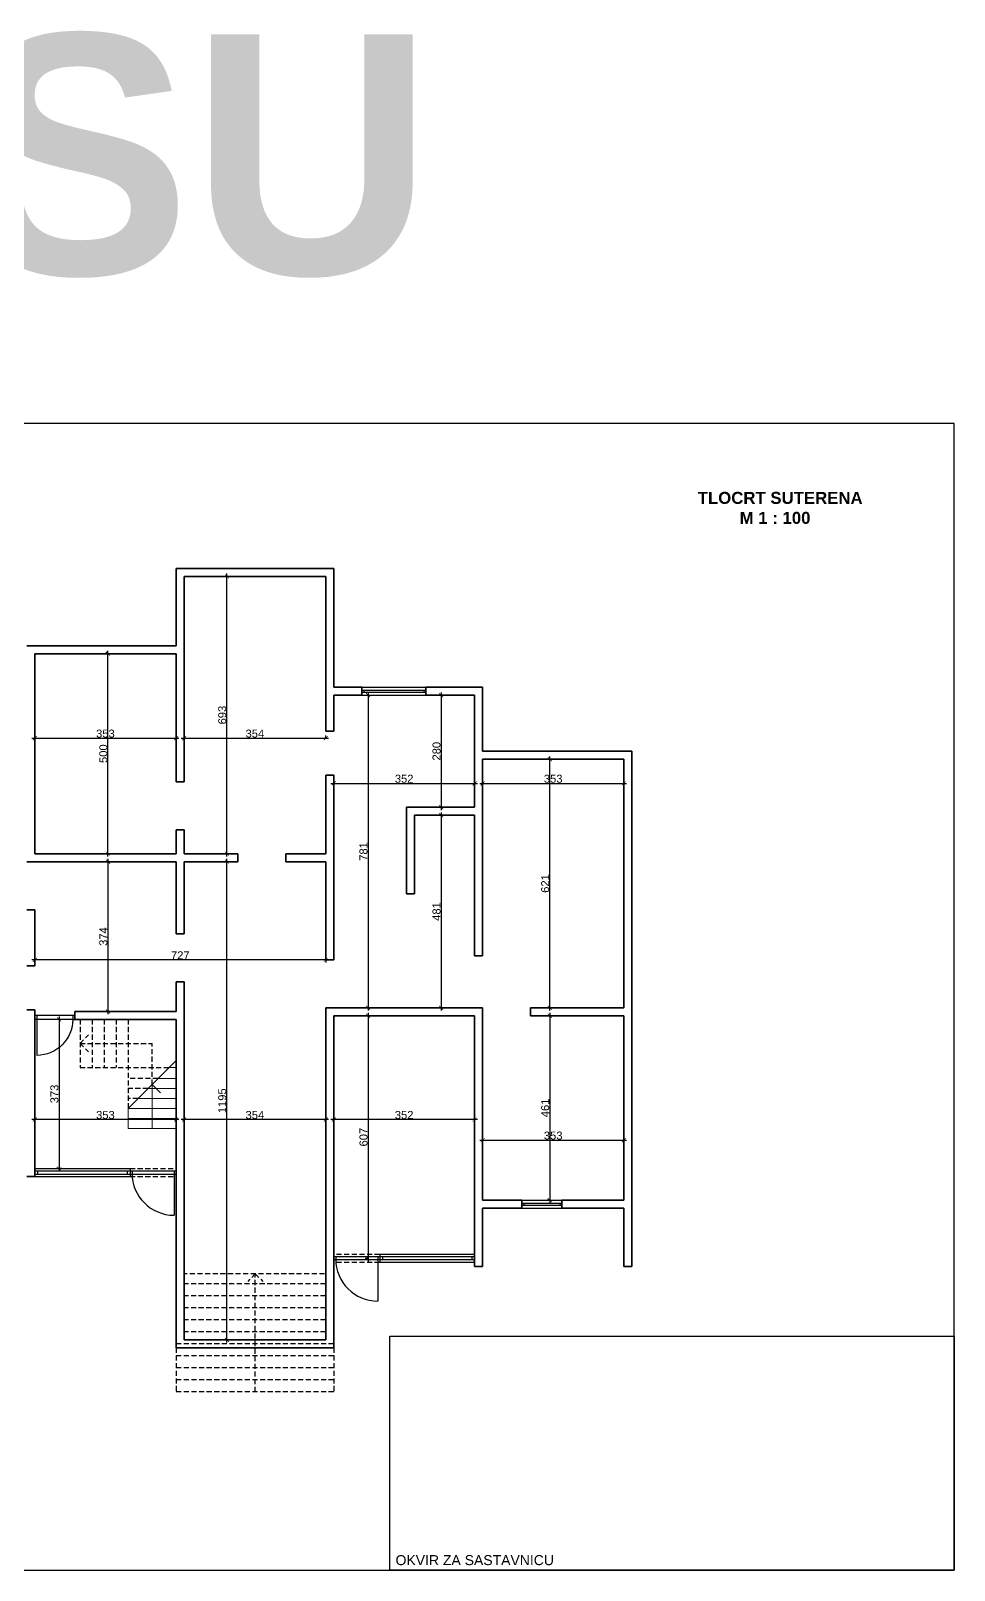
# Model space of a CAD drawing. Header units: centimetres. Extents: x 642232439 to 646206409, y 502891828 to 503284195.
# Drawn here: x 646177101 to 646179409, y 503274569 to 503278417 of the extents above; entities that cross this region are included whole.
import ezdxf

# ---------------------------------------------------------------- set-up
doc = ezdxf.new("R2010")
doc.units = ezdxf.units.CM
doc.header["$PDMODE"] = 35
doc.header["$PDSIZE"] = 0.1
doc.linetypes.add('HIDDENX2', pattern=[19.05, 12.7, -6.35])
doc.layers.add('SAST_Linija sastavnice', color=3, linetype='Continuous', plot=False)
for name, color, linetype, lineweight in [('SASTAVNICA', 7, 'Continuous', 0), ('TP_01 - 0.35', 1, 'Continuous', 35), ('TP_07 - 0.20', 7, 'Continuous', 20)]:
    doc.layers.add(name, color=color, linetype=linetype, lineweight=lineweight)
for name, color, linetype in [('TP_Hidden', 8, 'HIDDENX2'), ('TP_Kotiranje', 3, 'Continuous'), ('TP_Otvori', 8, 'Continuous'), ('TP_Otvori.block', 8, 'Continuous')]:
    doc.layers.add(name, color=color, linetype=linetype)
doc.styles.add('Kota', font='arialbd.ttf')
doc.styles.get("Standard").update_dxf_attribs({"font": 'arial.ttf'})
doc.dimstyles.new('Radni', dxfattribs={"dimtxt": 20, "dimasz": 10, "dimexe": 7, "dimexo": 7, "dimgap": 1.25, "dimtad": 1, "dimdec": 1, "dimrnd": 0.5, "dimdsep": 46, "dimtxsty": 'Standard', "dimblk": 'ARCHTICK', "dimcen": 10, "dimdle": 7, "dimclrd": 256, "dimclre": 256, "dimadec": 1, "dimazin": 0, "dimtm": 1e-09, "dimtfac": 1, "dimtdec": 1, "dimtix": 1, "dimtmove": 0, "dimatfit": 0, "dimfxl": 7, "dimfxlon": 1, "dimarcsym": 0})

# ---------------------------------------------------------------- blocks, each defined once
blk = doc.blocks.new('*U525')
at = {"layer": 'TP_Otvori'}
for p, q in [((5, 0), (5, 90)), ((5, 0), (0, 0)), ((95, 0), (5, 0)), ((5, -10), (5, 0)), ((95, -10), (95, 0)), ((95, 0), (100, 0)), ((100, -10), (0, -10))]:
    blk.add_line(p, q, dxfattribs=at)
blk.add_arc((5, 0), 90, 0, 90, dxfattribs=at)
blk = doc.blocks.new('*U108')
at = {"layer": 'TP_01 - 0.35'}
for p, q in [((0, 0), (0, -30)), ((150, 0), (150, -30))]:
    blk.add_line(p, q, dxfattribs=at)
at = {"layer": 'TP_Otvori'}
for p, q in [((0, 0), (150, 0)), ((0, -11.3), (150, -11.3)), ((0, -18.8), (150, -18.8)), ((0, -30), (150, -30)), ((7.5, -11.3), (7.5, -18.8)), ((142.5, -11.3), (142.5, -18.8))]:
    blk.add_line(p, q, dxfattribs=at)
blk = doc.blocks.new('*U109')
at = {"layer": 'TP_01 - 0.35'}
for p, q in [((0, 0), (0, -30)), ((240, 0), (240, -30))]:
    blk.add_line(p, q, dxfattribs=at)
at = {"layer": 'TP_Otvori'}
for p, q in [((0, 0), (240, 0)), ((0, -11.3), (240, -11.3)), ((0, -18.8), (240, -18.8)), ((0, -30), (240, -30)), ((7.5, -11.3), (7.5, -18.8)), ((232.5, -11.3), (232.5, -18.8))]:
    blk.add_line(p, q, dxfattribs=at)
blk = doc.blocks.new('_ArchTick')
at = {"color": 0, "linetype": 'ByBlock', "const_width": 0.15}
blk.add_lwpolyline([(-0.5, -0.5), (0.5, 0.5)], dxfattribs=at)
blk = doc.blocks.new('*D115')
at = {"layer": 'Defpoints', "color": 0, "transparency": 16777216}
for p in [(646177277.8, 503276339.9), (646177277.8, 503275965.9), (646177294.2, 503275965.9)]:
    blk.add_point(p, dxfattribs=at)
at = {"layer": 'TP_Kotiranje', "lineweight": -2, "transparency": 16777216}
for p, q in [((646177287.2, 503276339.9), (646177301.2, 503276339.9)), ((646177294.2, 503276346.9), (646177294.2, 503275958.9)), ((646177287.2, 503275965.9), (646177301.2, 503275965.9))]:
    blk.add_line(p, q, dxfattribs=at)
at = {"layer": 'TP_Kotiranje', "lineweight": -2, "transparency": 16777216, "xscale": 10, "yscale": 10, "zscale": 10}
for p, rotation in [((646177294.2, 503276339.9), 90), ((646177294.2, 503275965.9), 270)]:
    blk.add_blockref('_ArchTick', p, dxfattribs=dict(at, rotation=rotation))
at = {"layer": 'TP_Kotiranje', "color": 0, "transparency": 16777216, "insert": (646177282.7, 503276152.9), "char_height": 20, "attachment_point": 5, "rotation": 90}
blk.add_mtext('374', dxfattribs=at)
blk = doc.blocks.new('*D116')
at = {"layer": 'Defpoints', "color": 0, "transparency": 16777216}
for p in [(646177591.4, 503276339.9), (646177738.3, 503276339.9), (646177661.3, 503275144.9)]:
    blk.add_point(p, dxfattribs=at)
at = {"layer": 'TP_Kotiranje', "lineweight": -2, "transparency": 16777216}
for p, q in [((646177598.4, 503276339.9), (646177584.4, 503276339.9)), ((646177591.4, 503275137.9), (646177591.4, 503276346.9)), ((646177598.4, 503275144.9), (646177584.4, 503275144.9))]:
    blk.add_line(p, q, dxfattribs=at)
at = {"layer": 'TP_Kotiranje', "lineweight": -2, "transparency": 16777216, "xscale": 10, "yscale": 10, "zscale": 10}
for p, rotation in [((646177591.4, 503276339.9), 90), ((646177591.4, 503275144.9), 270)]:
    blk.add_blockref('_ArchTick', p, dxfattribs=dict(at, rotation=rotation))
at = {"layer": 'TP_Kotiranje', "color": 0, "transparency": 16777216, "insert": (646177579.9, 503275742.4), "char_height": 20, "attachment_point": 5, "rotation": 90}
blk.add_mtext('1195', dxfattribs=at)
blk = doc.blocks.new('*D117')
at = {"layer": 'Defpoints', "color": 0, "transparency": 16777216}
for p in [(646177591.4, 503277052.9), (646177591.4, 503277052.9), (646177591.4, 503276359.9)]:
    blk.add_point(p, dxfattribs=at)
at = {"layer": 'TP_Kotiranje', "lineweight": -2, "transparency": 16777216}
for p, q in [((646177591.4, 503277052.9), (646177584.4, 503277052.9)), ((646177591.4, 503276352.9), (646177591.4, 503277059.9)), ((646177591.4, 503276359.9), (646177598.4, 503276359.9))]:
    blk.add_line(p, q, dxfattribs=at)
at = {"layer": 'TP_Kotiranje', "lineweight": -2, "transparency": 16777216, "xscale": 10, "yscale": 10, "zscale": 10}
for p, rotation in [((646177591.4, 503277052.9), 90), ((646177591.4, 503276359.9), 270)]:
    blk.add_blockref('_ArchTick', p, dxfattribs=dict(at, rotation=rotation))
at = {"layer": 'TP_Kotiranje', "color": 0, "transparency": 16777216, "insert": (646177579.9, 503276706.4), "char_height": 20, "attachment_point": 5, "rotation": 90}
blk.add_mtext('693', dxfattribs=at)
blk = doc.blocks.new('*D118')
at = {"layer": 'Defpoints', "color": 0, "transparency": 16777216}
for p in [(646178149.3, 503276756.1), (646178126.8, 503276476.1), (646178149.3, 503276476.1)]:
    blk.add_point(p, dxfattribs=at)
at = {"layer": 'TP_Kotiranje', "lineweight": -2, "transparency": 16777216}
for p, q in [((646178133.8, 503276756.1), (646178119.8, 503276756.1)), ((646178126.8, 503276763.1), (646178126.8, 503276469.1)), ((646178133.8, 503276476.1), (646178119.8, 503276476.1))]:
    blk.add_line(p, q, dxfattribs=at)
at = {"layer": 'TP_Kotiranje', "lineweight": -2, "transparency": 16777216, "xscale": 10, "yscale": 10, "zscale": 10}
for p, rotation in [((646178126.8, 503276756.1), 90), ((646178126.8, 503276476.1), 270)]:
    blk.add_blockref('_ArchTick', p, dxfattribs=dict(at, rotation=rotation))
at = {"layer": 'TP_Kotiranje', "color": 0, "transparency": 16777216, "insert": (646178115.3, 503276616.1), "char_height": 20, "attachment_point": 5, "rotation": 90}
blk.add_mtext('280', dxfattribs=at)
blk = doc.blocks.new('*D119')
at = {"layer": 'Defpoints', "color": 0, "transparency": 16777216}
for p in [(646178126.8, 503276456.1), (646178126.8, 503275974.9), (646178126.8, 503275974.9)]:
    blk.add_point(p, dxfattribs=at)
at = {"layer": 'TP_Kotiranje', "lineweight": -2, "transparency": 16777216}
for p, q in [((646178126.8, 503276456.1), (646178119.8, 503276456.1)), ((646178126.8, 503276463.1), (646178126.8, 503275967.9)), ((646178126.8, 503275974.9), (646178119.8, 503275974.9))]:
    blk.add_line(p, q, dxfattribs=at)
at = {"layer": 'TP_Kotiranje', "lineweight": -2, "transparency": 16777216, "xscale": 10, "yscale": 10, "zscale": 10}
for p, rotation in [((646178126.8, 503276456.1), 90), ((646178126.8, 503275974.9), 270)]:
    blk.add_blockref('_ArchTick', p, dxfattribs=dict(at, rotation=rotation))
at = {"layer": 'TP_Kotiranje', "color": 0, "transparency": 16777216, "insert": (646178115.3, 503276215.5), "char_height": 20, "attachment_point": 5, "rotation": 90}
blk.add_mtext('481', dxfattribs=at)
blk = doc.blocks.new('*D120')
at = {"layer": 'Defpoints', "color": 0, "transparency": 16777216}
for p in [(646177858.3, 503276756.1), (646177858.3, 503275974.9), (646177944.3, 503275974.9)]:
    blk.add_point(p, dxfattribs=at)
at = {"layer": 'TP_Kotiranje', "lineweight": -2, "transparency": 16777216}
for p, q in [((646177937.3, 503276756.1), (646177951.3, 503276756.1)), ((646177944.3, 503276763.1), (646177944.3, 503275967.9)), ((646177937.3, 503275974.9), (646177951.3, 503275974.9))]:
    blk.add_line(p, q, dxfattribs=at)
at = {"layer": 'TP_Kotiranje', "lineweight": -2, "transparency": 16777216, "xscale": 10, "yscale": 10, "zscale": 10}
for p, rotation in [((646177944.3, 503276756.1), 90), ((646177944.3, 503275974.9), 270)]:
    blk.add_blockref('_ArchTick', p, dxfattribs=dict(at, rotation=rotation))
at = {"layer": 'TP_Kotiranje', "color": 0, "transparency": 16777216, "insert": (646177932.8, 503276365.5), "char_height": 20, "attachment_point": 5, "rotation": 90}
blk.add_mtext('781', dxfattribs=at)
blk = doc.blocks.new('*D121')
at = {"layer": 'Defpoints', "color": 0, "transparency": 16777216}
for p in [(646178398.4, 503276596.1), (646178406.8, 503276596.1), (646178406.8, 503275974.9)]:
    blk.add_point(p, dxfattribs=at)
at = {"layer": 'TP_Kotiranje', "lineweight": -2, "transparency": 16777216}
for p, q in [((646178399.8, 503276596.1), (646178391.4, 503276596.1)), ((646178398.4, 503275967.9), (646178398.4, 503276603.1)), ((646178399.8, 503275974.9), (646178391.4, 503275974.9))]:
    blk.add_line(p, q, dxfattribs=at)
at = {"layer": 'TP_Kotiranje', "lineweight": -2, "transparency": 16777216, "xscale": 10, "yscale": 10, "zscale": 10}
for p, rotation in [((646178398.4, 503276596.1), 90), ((646178398.4, 503275974.9), 270)]:
    blk.add_blockref('_ArchTick', p, dxfattribs=dict(at, rotation=rotation))
at = {"layer": 'TP_Kotiranje', "color": 0, "transparency": 16777216, "insert": (646178386.9, 503276285.5), "char_height": 20, "attachment_point": 5, "rotation": 90}
blk.add_mtext('621', dxfattribs=at)
blk = doc.blocks.new('*D122')
at = {"layer": 'Defpoints', "color": 0, "transparency": 16777216}
for p in [(646178398.4, 503275954.9), (646178398.4, 503275494.1), (646178398.4, 503275494.1)]:
    blk.add_point(p, dxfattribs=at)
at = {"layer": 'TP_Kotiranje', "lineweight": -2, "transparency": 16777216}
for p, q in [((646178398.4, 503275954.9), (646178391.4, 503275954.9)), ((646178398.4, 503275961.9), (646178398.4, 503275487.1)), ((646178398.4, 503275494.1), (646178391.4, 503275494.1))]:
    blk.add_line(p, q, dxfattribs=at)
at = {"layer": 'TP_Kotiranje', "lineweight": -2, "transparency": 16777216, "xscale": 10, "yscale": 10, "zscale": 10}
for p, rotation in [((646178398.4, 503275954.9), 90), ((646178398.4, 503275494.1), 270)]:
    blk.add_blockref('_ArchTick', p, dxfattribs=dict(at, rotation=rotation))
at = {"layer": 'TP_Kotiranje', "color": 0, "transparency": 16777216, "insert": (646178386.9, 503275724.5), "char_height": 20, "attachment_point": 5, "rotation": 90}
blk.add_mtext('461', dxfattribs=at)
blk = doc.blocks.new('*D123')
at = {"layer": 'Defpoints', "color": 0, "transparency": 16777216}
for p in [(646177944.3, 503275954.9), (646177944.3, 503275348.1), (646177944.3, 503275348.1)]:
    blk.add_point(p, dxfattribs=at)
at = {"layer": 'TP_Kotiranje', "lineweight": -2, "transparency": 16777216}
for p, q in [((646177944.3, 503275954.9), (646177937.3, 503275954.9)), ((646177944.3, 503275961.9), (646177944.3, 503275341.1)), ((646177944.3, 503275348.1), (646177937.3, 503275348.1))]:
    blk.add_line(p, q, dxfattribs=at)
at = {"layer": 'TP_Kotiranje', "lineweight": -2, "transparency": 16777216, "xscale": 10, "yscale": 10, "zscale": 10}
for p, rotation in [((646177944.3, 503275954.9), 90), ((646177944.3, 503275348.1), 270)]:
    blk.add_blockref('_ArchTick', p, dxfattribs=dict(at, rotation=rotation))
at = {"layer": 'TP_Kotiranje', "color": 0, "transparency": 16777216, "insert": (646177932.8, 503275651.5), "char_height": 20, "attachment_point": 5, "rotation": 90}
blk.add_mtext('607', dxfattribs=at)
blk = doc.blocks.new('*D124')
at = {"layer": 'Defpoints', "color": 0, "transparency": 16777216}
for p in [(646177294.1, 503276859.9), (646177294.2, 503276859.9), (646177294.2, 503276359.9)]:
    blk.add_point(p, dxfattribs=at)
at = {"layer": 'TP_Kotiranje', "lineweight": -2, "transparency": 16777216}
for p, q in [((646177294.1, 503276859.9), (646177287.1, 503276859.9)), ((646177294.1, 503276352.9), (646177294.1, 503276866.9)), ((646177294.1, 503276359.9), (646177287.1, 503276359.9))]:
    blk.add_line(p, q, dxfattribs=at)
at = {"layer": 'TP_Kotiranje', "lineweight": -2, "transparency": 16777216, "xscale": 10, "yscale": 10, "zscale": 10}
for p, rotation in [((646177294.1, 503276859.9), 90), ((646177294.1, 503276359.9), 270)]:
    blk.add_blockref('_ArchTick', p, dxfattribs=dict(at, rotation=rotation))
at = {"layer": 'TP_Kotiranje', "color": 0, "transparency": 16777216, "insert": (646177282.7, 503276609.9), "char_height": 20, "attachment_point": 5, "rotation": 90}
blk.add_mtext('500', dxfattribs=at)
blk = doc.blocks.new('*D129')
at = {"layer": 'Defpoints', "color": 0, "transparency": 16777216}
for p in [(646177464.3, 503276648.5), (646177111.3, 503276512), (646177464.3, 503276539.9)]:
    blk.add_point(p, dxfattribs=at)
at = {"layer": 'TP_Kotiranje', "lineweight": -2, "transparency": 16777216}
for p, q in [((646177104.3, 503276648.5), (646177471.3, 503276648.5)), ((646177111.3, 503276641.5), (646177111.3, 503276655.5)), ((646177464.3, 503276641.5), (646177464.3, 503276655.5))]:
    blk.add_line(p, q, dxfattribs=at)
at = {"layer": 'TP_Kotiranje', "lineweight": -2, "transparency": 16777216, "xscale": 10, "yscale": 10, "zscale": 10, "rotation": 180}
blk.add_blockref('_ArchTick', (646177111.3, 503276648.5), dxfattribs=at)
at = {"layer": 'TP_Kotiranje', "lineweight": -2, "transparency": 16777216, "xscale": 10, "yscale": 10, "zscale": 10}
blk.add_blockref('_ArchTick', (646177464.3, 503276648.5), dxfattribs=at)
at = {"layer": 'TP_Kotiranje', "color": 0, "transparency": 16777216, "insert": (646177287.8, 503276660), "char_height": 20, "attachment_point": 5}
blk.add_mtext('353', dxfattribs=at)
blk = doc.blocks.new('*D130')
at = {"layer": 'Defpoints', "color": 0, "transparency": 16777216}
for p in [(646177484.3, 503276648.5), (646177838.3, 503276648.5), (646177838.3, 503276648.5)]:
    blk.add_point(p, dxfattribs=at)
at = {"layer": 'TP_Kotiranje', "lineweight": -2, "transparency": 16777216}
for p, q in [((646177477.3, 503276648.5), (646177845.3, 503276648.5)), ((646177484.3, 503276648.5), (646177484.3, 503276641.5)), ((646177838.3, 503276648.5), (646177838.3, 503276655.5))]:
    blk.add_line(p, q, dxfattribs=at)
at = {"layer": 'TP_Kotiranje', "lineweight": -2, "transparency": 16777216, "xscale": 10, "yscale": 10, "zscale": 10, "rotation": 180}
blk.add_blockref('_ArchTick', (646177484.3, 503276648.5), dxfattribs=at)
at = {"layer": 'TP_Kotiranje', "lineweight": -2, "transparency": 16777216, "xscale": 10, "yscale": 10, "zscale": 10}
blk.add_blockref('_ArchTick', (646177838.3, 503276648.5), dxfattribs=at)
at = {"layer": 'TP_Kotiranje', "color": 0, "transparency": 16777216, "insert": (646177661.3, 503276660), "char_height": 20, "attachment_point": 5}
blk.add_mtext('354', dxfattribs=at)
blk = doc.blocks.new('*D131')
at = {"layer": 'Defpoints', "color": 0, "transparency": 16777216}
for p in [(646177858.3, 503276666.1), (646178210.3, 503276666.1), (646178210.3, 503276535.7)]:
    blk.add_point(p, dxfattribs=at)
at = {"layer": 'TP_Kotiranje', "lineweight": -2, "transparency": 16777216}
for p, q in [((646177858.3, 503276542.7), (646177858.3, 503276528.7)), ((646178210.3, 503276542.7), (646178210.3, 503276528.7)), ((646177851.3, 503276535.7), (646178217.3, 503276535.7))]:
    blk.add_line(p, q, dxfattribs=at)
at = {"layer": 'TP_Kotiranje', "lineweight": -2, "transparency": 16777216, "xscale": 10, "yscale": 10, "zscale": 10, "rotation": 180}
blk.add_blockref('_ArchTick', (646177858.3, 503276535.7), dxfattribs=at)
at = {"layer": 'TP_Kotiranje', "lineweight": -2, "transparency": 16777216, "xscale": 10, "yscale": 10, "zscale": 10}
blk.add_blockref('_ArchTick', (646178210.3, 503276535.7), dxfattribs=at)
at = {"layer": 'TP_Kotiranje', "color": 0, "transparency": 16777216, "insert": (646178034.3, 503276547.2), "char_height": 20, "attachment_point": 5}
blk.add_mtext('352', dxfattribs=at)
blk = doc.blocks.new('*D132')
at = {"layer": 'Defpoints', "color": 0, "transparency": 16777216}
for p in [(646178230.3, 503276535.7), (646178583.3, 503276535.7), (646178583.3, 503276535.7)]:
    blk.add_point(p, dxfattribs=at)
at = {"layer": 'TP_Kotiranje', "lineweight": -2, "transparency": 16777216}
for p, q in [((646178583.3, 503276535.7), (646178583.3, 503276542.7)), ((646178223.3, 503276535.7), (646178590.3, 503276535.7)), ((646178230.3, 503276535.7), (646178230.3, 503276528.7))]:
    blk.add_line(p, q, dxfattribs=at)
at = {"layer": 'TP_Kotiranje', "lineweight": -2, "transparency": 16777216, "xscale": 10, "yscale": 10, "zscale": 10, "rotation": 180}
blk.add_blockref('_ArchTick', (646178230.3, 503276535.7), dxfattribs=at)
at = {"layer": 'TP_Kotiranje', "lineweight": -2, "transparency": 16777216, "xscale": 10, "yscale": 10, "zscale": 10}
blk.add_blockref('_ArchTick', (646178583.3, 503276535.7), dxfattribs=at)
at = {"layer": 'TP_Kotiranje', "color": 0, "transparency": 16777216, "insert": (646178406.8, 503276547.2), "char_height": 20, "attachment_point": 5}
blk.add_mtext('353', dxfattribs=at)
blk = doc.blocks.new('*D133')
at = {"layer": 'Defpoints', "color": 0, "transparency": 16777216}
for p in [(646177858.3, 503275695.3), (646177858.3, 503275651.5), (646178210.3, 503275651.5)]:
    blk.add_point(p, dxfattribs=at)
at = {"layer": 'TP_Kotiranje', "lineweight": -2, "transparency": 16777216}
for p, q in [((646178217.3, 503275695.3), (646177851.3, 503275695.3)), ((646177858.3, 503275688.3), (646177858.3, 503275702.3)), ((646178210.3, 503275688.3), (646178210.3, 503275702.3))]:
    blk.add_line(p, q, dxfattribs=at)
at = {"layer": 'TP_Kotiranje', "lineweight": -2, "transparency": 16777216, "xscale": 10, "yscale": 10, "zscale": 10, "rotation": 180}
blk.add_blockref('_ArchTick', (646177858.3, 503275695.3), dxfattribs=at)
at = {"layer": 'TP_Kotiranje', "lineweight": -2, "transparency": 16777216, "xscale": 10, "yscale": 10, "zscale": 10}
blk.add_blockref('_ArchTick', (646178210.3, 503275695.3), dxfattribs=at)
at = {"layer": 'TP_Kotiranje', "color": 0, "transparency": 16777216, "insert": (646178034.3, 503275706.8), "char_height": 20, "attachment_point": 5}
blk.add_mtext('352', dxfattribs=at)
blk = doc.blocks.new('*D134')
at = {"layer": 'Defpoints', "color": 0, "transparency": 16777216}
for p in [(646177484.3, 503275695.3), (646177484.3, 503275695.3), (646177838.3, 503275695.3)]:
    blk.add_point(p, dxfattribs=at)
at = {"layer": 'TP_Kotiranje', "lineweight": -2, "transparency": 16777216}
for p, q in [((646177845.3, 503275695.3), (646177477.3, 503275695.3)), ((646177484.3, 503275695.3), (646177484.3, 503275702.3)), ((646177838.3, 503275695.3), (646177838.3, 503275688.3))]:
    blk.add_line(p, q, dxfattribs=at)
at = {"layer": 'TP_Kotiranje', "lineweight": -2, "transparency": 16777216, "xscale": 10, "yscale": 10, "zscale": 10, "rotation": 180}
blk.add_blockref('_ArchTick', (646177484.3, 503275695.3), dxfattribs=at)
at = {"layer": 'TP_Kotiranje', "lineweight": -2, "transparency": 16777216, "xscale": 10, "yscale": 10, "zscale": 10}
blk.add_blockref('_ArchTick', (646177838.3, 503275695.3), dxfattribs=at)
at = {"layer": 'TP_Kotiranje', "color": 0, "transparency": 16777216, "insert": (646177661.3, 503275706.8), "char_height": 20, "attachment_point": 5}
blk.add_mtext('354', dxfattribs=at)
blk = doc.blocks.new('*D135')
at = {"layer": 'Defpoints', "color": 0, "transparency": 16777216}
for p in [(646177111.3, 503275695.3), (646177111.3, 503275695.3), (646177464.3, 503275695.3)]:
    blk.add_point(p, dxfattribs=at)
at = {"layer": 'TP_Kotiranje', "lineweight": -2, "transparency": 16777216}
for p, q in [((646177471.3, 503275695.3), (646177104.3, 503275695.3)), ((646177111.3, 503275695.3), (646177111.3, 503275702.3)), ((646177464.3, 503275695.3), (646177464.3, 503275702.3))]:
    blk.add_line(p, q, dxfattribs=at)
at = {"layer": 'TP_Kotiranje', "lineweight": -2, "transparency": 16777216, "xscale": 10, "yscale": 10, "zscale": 10, "rotation": 180}
blk.add_blockref('_ArchTick', (646177111.3, 503275695.3), dxfattribs=at)
at = {"layer": 'TP_Kotiranje', "lineweight": -2, "transparency": 16777216, "xscale": 10, "yscale": 10, "zscale": 10}
blk.add_blockref('_ArchTick', (646177464.3, 503275695.3), dxfattribs=at)
at = {"layer": 'TP_Kotiranje', "color": 0, "transparency": 16777216, "insert": (646177287.8, 503275706.8), "char_height": 20, "attachment_point": 5}
blk.add_mtext('353', dxfattribs=at)
blk = doc.blocks.new('*D139')
at = {"layer": 'Defpoints', "color": 0, "transparency": 16777216}
for p in [(646178230.3, 503275695.3), (646178583.3, 503275695.3), (646178583.3, 503275643.9)]:
    blk.add_point(p, dxfattribs=at)
at = {"layer": 'TP_Kotiranje', "lineweight": -2, "transparency": 16777216}
for p, q in [((646178223.3, 503275643.9), (646178590.3, 503275643.9)), ((646178230.3, 503275650.9), (646178230.3, 503275636.9)), ((646178583.3, 503275650.9), (646178583.3, 503275636.9))]:
    blk.add_line(p, q, dxfattribs=at)
at = {"layer": 'TP_Kotiranje', "lineweight": -2, "transparency": 16777216, "xscale": 10, "yscale": 10, "zscale": 10, "rotation": 180}
blk.add_blockref('_ArchTick', (646178230.3, 503275643.9), dxfattribs=at)
at = {"layer": 'TP_Kotiranje', "lineweight": -2, "transparency": 16777216, "xscale": 10, "yscale": 10, "zscale": 10}
blk.add_blockref('_ArchTick', (646178583.3, 503275643.9), dxfattribs=at)
at = {"layer": 'TP_Kotiranje', "color": 0, "transparency": 16777216, "insert": (646178406.8, 503275655.3), "char_height": 20, "attachment_point": 5}
blk.add_mtext('353', dxfattribs=at)
blk = doc.blocks.new('*D140')
at = {"layer": 'Defpoints', "color": 0, "transparency": 16777216}
for p in [(646177111.3, 503276094.9), (646177111.3, 503276094.6), (646177838.3, 503276094.9)]:
    blk.add_point(p, dxfattribs=at)
at = {"layer": 'TP_Kotiranje', "lineweight": -2, "transparency": 16777216}
for p, q in [((646177845.3, 503276094.6), (646177104.3, 503276094.6)), ((646177111.3, 503276094.6), (646177111.3, 503276087.6)), ((646177838.3, 503276094.6), (646177838.3, 503276087.6))]:
    blk.add_line(p, q, dxfattribs=at)
at = {"layer": 'TP_Kotiranje', "lineweight": -2, "transparency": 16777216, "xscale": 10, "yscale": 10, "zscale": 10, "rotation": 180}
blk.add_blockref('_ArchTick', (646177111.3, 503276094.6), dxfattribs=at)
at = {"layer": 'TP_Kotiranje', "lineweight": -2, "transparency": 16777216, "xscale": 10, "yscale": 10, "zscale": 10}
blk.add_blockref('_ArchTick', (646177838.3, 503276094.6), dxfattribs=at)
at = {"layer": 'TP_Kotiranje', "color": 0, "transparency": 16777216, "insert": (646177474.8, 503276105.9), "char_height": 20, "attachment_point": 5}
blk.add_mtext('727', dxfattribs=at)
blk = doc.blocks.new('*D141')
at = {"layer": 'Defpoints', "color": 0, "transparency": 16777216}
for p in [(646177294.2, 503275945.9), (646177171.9, 503275572.9), (646177294.2, 503275572.9)]:
    blk.add_point(p, dxfattribs=at)
at = {"layer": 'TP_Kotiranje', "lineweight": -2, "transparency": 16777216}
for p, q in [((646177178.9, 503275945.9), (646177164.9, 503275945.9)), ((646177171.9, 503275952.9), (646177171.9, 503275565.9)), ((646177178.9, 503275572.9), (646177164.9, 503275572.9))]:
    blk.add_line(p, q, dxfattribs=at)
at = {"layer": 'TP_Kotiranje', "lineweight": -2, "transparency": 16777216, "xscale": 10, "yscale": 10, "zscale": 10}
for p, rotation in [((646177171.9, 503275945.9), 90), ((646177171.9, 503275572.9), 270)]:
    blk.add_blockref('_ArchTick', p, dxfattribs=dict(at, rotation=rotation))
at = {"layer": 'TP_Kotiranje', "color": 0, "transparency": 16777216, "insert": (646177160.4, 503275759.4), "char_height": 20, "attachment_point": 5, "rotation": 90}
blk.add_mtext('373', dxfattribs=at)

msp = doc.modelspace()

# ---------------------------------------------------------------- linework, layer by layer
at = {"layer": 'SAST_Linija sastavnice'}
for points in [[(646179408.92, 503277435.11), (646175510.92, 503277435.11), (646175510.92, 503274569.11), (646179408.92, 503274569.11)], [(646177998.92, 503275154.11), (646179408.92, 503275154.11), (646179408.92, 503274569.11), (646177998.92, 503274569.11)]]:
    msp.add_lwpolyline(points, close=True, dxfattribs=at)
at = {"layer": 'TP_01 - 0.35'}
for p, q in [((646177464.29, 503277072.87), (646177464.29, 503276879.87)), ((646177464.29, 503277072.87), (646177858.29, 503277072.87)), ((646177484.29, 503277052.87), (646177484.29, 503276539.87)), ((646177484.29, 503277052.87), (646177838.29, 503277052.87)), ((646177838.29, 503277052.87), (646177838.29, 503276666.07)), ((646177858.29, 503277072.87), (646177858.29, 503276776.07)), ((646177464.29, 503276879.87), (646177091.29, 503276879.87)), ((646177464.29, 503276859.87), (646177111.29, 503276859.87)), ((646177111.29, 503276359.87), (646177111.29, 503276859.87)), ((646177464.29, 503276859.87), (646177464.29, 503276539.87)), ((646177858.29, 503276776.07), (646177928.29, 503276776.07)), ((646177928.29, 503276756.07), (646177928.29, 503276776.07)), ((646178088.29, 503276776.07), (646178230.29, 503276776.07)), ((646178088.29, 503276756.07), (646178088.29, 503276776.07)), ((646178230.29, 503276776.07), (646178230.29, 503276616.07)), ((646177858.29, 503276756.07), (646177858.29, 503276666.07)), ((646177858.29, 503276756.07), (646177928.29, 503276756.07)), ((646178088.29, 503276756.07), (646178210.29, 503276756.07)), ((646178210.29, 503276756.07), (646178210.29, 503276476.07)), ((646177858.29, 503276666.07), (646177838.29, 503276666.07)), ((646178230.29, 503276616.07), (646178603.29, 503276616.07)), ((646178230.29, 503276596.07), (646178230.29, 503276104.87)), ((646178230.29, 503276596.07), (646178583.29, 503276596.07)), ((646178583.29, 503276596.07), (646178583.29, 503275974.87)), ((646178603.29, 503276616.07), (646178603.29, 503275474.07)), ((646177838.29, 503276556.07), (646177838.29, 503276359.87)), ((646177858.29, 503276556.07), (646177838.29, 503276556.07)), ((646177858.29, 503276556.07), (646177858.29, 503276094.87)), ((646177484.29, 503276539.87), (646177464.29, 503276539.87)), ((646178040.29, 503276476.07), (646178040.29, 503276259.87)), ((646178040.29, 503276476.07), (646178210.29, 503276476.07)), ((646178060.29, 503276456.07), (646178060.29, 503276259.87)), ((646178060.29, 503276456.07), (646178210.29, 503276456.07)), ((646178210.29, 503276456.07), (646178210.29, 503276104.87)), ((646177464.29, 503276419.87), (646177464.29, 503276359.87)), ((646177484.29, 503276419.87), (646177464.29, 503276419.87)), ((646177484.29, 503276419.87), (646177484.29, 503276359.87)), ((646177464.29, 503276359.87), (646177111.29, 503276359.87)), ((646177484.29, 503276359.87), (646177618.29, 503276359.87)), ((646177618.29, 503276359.87), (646177618.29, 503276339.87)), ((646177738.29, 503276359.87), (646177838.29, 503276359.87)), ((646177738.29, 503276359.87), (646177738.29, 503276339.87)), ((646177464.29, 503276339.87), (646177091.29, 503276339.87)), ((646177464.29, 503276339.87), (646177464.29, 503276159.87)), ((646177484.29, 503276339.87), (646177484.29, 503276159.87)), ((646177484.29, 503276339.87), (646177618.29, 503276339.87)), ((646177738.29, 503276339.87), (646177838.29, 503276339.87)), ((646177838.29, 503276339.87), (646177838.29, 503276094.87)), ((646178060.29, 503276259.87), (646178040.29, 503276259.87)), ((646177111.29, 503276219.87), (646177091.29, 503276219.87)), ((646177111.29, 503276219.87), (646177111.29, 503276079.87)), ((646177484.29, 503276159.87), (646177464.29, 503276159.87)), ((646177858.29, 503276094.87), (646177838.29, 503276094.87)), ((646178210.29, 503276104.87), (646178230.29, 503276104.87)), ((646177111.29, 503276079.87), (646177091.29, 503276079.87)), ((646177464.29, 503276039.87), (646177464.29, 503275965.87)), ((646177484.29, 503276039.87), (646177464.29, 503276039.87)), ((646177484.29, 503276039.87), (646177484.29, 503275144.87)), ((646177111.29, 503275969.87), (646177091.29, 503275969.87)), ((646177111.29, 503275969.87), (646177111.29, 503275552.87)), ((646177211.29, 503275965.87), (646177211.29, 503275945.87)), ((646177464.29, 503275965.87), (646177211.29, 503275965.87)), ((646177838.29, 503275974.87), (646177838.29, 503275144.87)), ((646178210.29, 503275974.87), (646177838.29, 503275974.87)), ((646178210.29, 503275974.87), (646178230.29, 503275974.87)), ((646178230.29, 503275974.87), (646178230.29, 503275494.07)), ((646178350.29, 503275974.87), (646178350.29, 503275954.87)), ((646178583.29, 503275974.87), (646178350.29, 503275974.87)), ((646177464.29, 503275945.87), (646177211.29, 503275945.87)), ((646177464.29, 503275945.87), (646177464.29, 503275572.87)), ((646177858.29, 503275954.87), (646177858.29, 503275348.07)), ((646178210.29, 503275954.87), (646177858.29, 503275954.87)), ((646178210.29, 503275954.87), (646178210.29, 503275328.07)), ((646178583.29, 503275954.87), (646178350.29, 503275954.87)), ((646178583.29, 503275954.87), (646178583.29, 503275494.07)), ((646177111.29, 503275552.87), (646177091.29, 503275552.87)), ((646177464.29, 503275572.87), (646177464.29, 503275124.87)), ((646178230.29, 503275494.07), (646178328.29, 503275494.07)), ((646178230.29, 503275474.07), (646178230.29, 503275328.07)), ((646178230.29, 503275474.07), (646178328.29, 503275474.07)), ((646178328.29, 503275494.07), (646178328.29, 503275474.07)), ((646178428.29, 503275494.07), (646178583.29, 503275494.07)), ((646178428.29, 503275494.07), (646178428.29, 503275474.07)), ((646178428.29, 503275474.07), (646178583.29, 503275474.07)), ((646178583.29, 503275474.07), (646178583.29, 503275328.07)), ((646178603.29, 503275474.07), (646178603.29, 503275328.07)), ((646177858.29, 503275348.07), (646177858.29, 503275328.07)), ((646177858.29, 503275348.07), (646177858.29, 503275328.07)), ((646177858.29, 503275328.07), (646177858.29, 503275124.87)), ((646178230.29, 503275328.07), (646178210.29, 503275328.07)), ((646178603.29, 503275328.07), (646178583.29, 503275328.07)), ((646177464.29, 503275124.87), (646177858.29, 503275124.87)), ((646177484.29, 503275144.87), (646177838.29, 503275144.87))]:
    msp.add_line(p, q, dxfattribs=at)
at = {"layer": 'TP_07 - 0.20'}
for p, q in [((646177344.29, 503275722.87), (646177464.29, 503275842.87)), ((646177464.29, 503275825.87), (646177447.29, 503275825.87)), ((646177394.29, 503275772.87), (646177464.29, 503275772.87)), ((646177404.29, 503275782.87), (646177404.29, 503275672.87)), ((646177404.29, 503275782.87), (646177425.29, 503275761.87)), ((646177419.29, 503275797.87), (646177464.29, 503275797.87)), ((646177369.29, 503275747.87), (646177464.29, 503275747.87)), ((646177344.29, 503275722.87), (646177464.29, 503275722.87)), ((646177344.29, 503275722.87), (646177344.29, 503275672.87)), ((646177344.29, 503275697.87), (646177464.29, 503275697.87)), ((646177344.29, 503275672.87), (646177464.29, 503275672.87))]:
    msp.add_line(p, q, dxfattribs=at)
at = {"layer": 'TP_Hidden'}
for p, q in [((646177224.29, 503275945.87), (646177224.29, 503275825.87)), ((646177254.29, 503275945.87), (646177254.29, 503275825.87)), ((646177284.29, 503275945.87), (646177284.29, 503275825.87)), ((646177314.29, 503275945.87), (646177314.29, 503275825.87)), ((646177344.29, 503275945.87), (646177344.29, 503275722.87)), ((646177224.29, 503275885.87), (646177245.29, 503275906.87)), ((646177224.29, 503275885.87), (646177404.29, 503275885.87)), ((646177224.29, 503275885.87), (646177245.29, 503275864.87)), ((646177404.29, 503275782.87), (646177404.29, 503275885.87)), ((646177224.29, 503275825.87), (646177447.29, 503275825.87)), ((646177419.29, 503275797.87), (646177344.29, 503275797.87)), ((646177394.29, 503275772.87), (646177344.29, 503275772.87)), ((646177369.29, 503275747.87), (646177344.29, 503275747.87)), ((646177349.29, 503275572.87), (646177464.29, 503275572.87)), ((646177349.29, 503275552.87), (646177464.29, 503275552.87)), ((646177973.29, 503275358.07), (646177858.29, 503275358.07)), ((646177973.29, 503275338.07), (646177858.29, 503275338.07)), ((646177835.29, 503275310.07), (646177484.29, 503275310.07)), ((646177838.29, 503275285.07), (646177484.29, 503275285.07)), ((646177662.29, 503275310.07), (646177643.34, 503275291.11)), ((646177662.29, 503275015.07), (646177662.29, 503275310.07)), ((646177662.29, 503275310.07), (646177681.25, 503275291.11)), ((646177838.29, 503275255.07), (646177484.29, 503275255.07)), ((646177838.29, 503275225.07), (646177484.29, 503275225.07)), ((646177838.29, 503275195.07), (646177484.29, 503275195.07)), ((646177838.29, 503275165.07), (646177484.29, 503275165.07)), ((646177858.29, 503275135.07), (646177464.29, 503275135.07)), ((646177464.29, 503275124.87), (646177464.29, 503275015.07)), ((646177858.29, 503275124.87), (646177858.29, 503275015.07)), ((646177858.29, 503275105.07), (646177464.29, 503275105.07)), ((646177858.29, 503275075.07), (646177464.29, 503275075.07)), ((646177858.29, 503275045.07), (646177464.29, 503275045.07)), ((646177858.29, 503275015.07), (646177464.29, 503275015.07))]:
    msp.add_line(p, q, dxfattribs=at)
at = {"layer": 'TP_Otvori'}
for p, q in [((646177111.29, 503275572.87), (646177349.29, 503275572.87)), ((646177111.29, 503275567.37), (646177349.29, 503275567.37)), ((646177111.29, 503275559.37), (646177349.29, 503275559.37)), ((646177111.29, 503275552.87), (646177349.29, 503275552.87)), ((646177118.29, 503275567.37), (646177118.29, 503275559.37)), ((646177342.29, 503275567.37), (646177342.29, 503275559.37)), ((646177349.29, 503275572.87), (646177349.29, 503275552.87)), ((646177349.29, 503275567.37), (646177464.29, 503275567.37)), ((646177349.29, 503275559.37), (646177464.29, 503275559.37)), ((646177354.29, 503275567.37), (646177354.29, 503275559.37)), ((646177459.29, 503275567.37), (646177459.29, 503275559.37)), ((646177459.29, 503275561.37), (646177459.29, 503275456.37)), ((646177973.29, 503275352.57), (646177858.29, 503275352.57)), ((646177863.29, 503275352.57), (646177863.29, 503275344.57)), ((646177968.29, 503275352.57), (646177968.29, 503275344.57)), ((646177973.29, 503275358.07), (646177973.29, 503275338.07)), ((646178210.29, 503275358.07), (646177973.29, 503275358.07)), ((646178210.29, 503275352.57), (646177973.29, 503275352.57)), ((646177980.29, 503275352.57), (646177980.29, 503275344.57)), ((646178203.29, 503275352.57), (646178203.29, 503275344.57)), ((646177973.29, 503275344.57), (646177858.29, 503275344.57)), ((646177968.29, 503275346.57), (646177968.29, 503275241.57)), ((646178210.29, 503275344.57), (646177973.29, 503275344.57)), ((646178210.29, 503275338.07), (646177973.29, 503275338.07))]:
    msp.add_line(p, q, dxfattribs=at)
for centre in [(646177459.29, 503275561.37), (646177968.29, 503275346.57)]:
    msp.add_arc(centre, 105, 180, 270, dxfattribs=at)

# ---------------------------------------------------------------- block references
at = {"layer": 'TP_Otvori.block', "xscale": 0.6666666548797557, "yscale": 0.6666666548797557, "zscale": 0.6666666548797557}
for name, p in [('*U109', (646177928.29, 503276776.07)), ('*U108', (646178328.29, 503275494.07))]:
    msp.add_blockref(name, p, dxfattribs=at)
at = {"layer": 'TP_Otvori.block', "xscale": -1, "rotation": 180}
msp.add_blockref('*U525', (646177111.29, 503275945.87), dxfattribs=at)

# ---------------------------------------------------------------- texts
at = {"layer": 'SAST_Linija sastavnice', "insert": (646178012.84, 503274581.46), "char_height": 25, "attachment_point": 7, "rotation": 360}
msp.add_mtext('OKVIR ZA SASTAVNICU', dxfattribs=at)
at = {"layer": 'SASTAVNICA', "insert": (646178767.96, 503277264.22), "char_height": 30, "attachment_point": 1, "style": 'Kota'}
msp.add_mtext_dynamic_manual_height_columns('TLOCRT SUTERENA\\P         M 1 : 100', width=505.661, gutter_width=125, heights=[0], dxfattribs=at)
at = {"layer": 'TP_Kotiranje', "insert": (646176942.41, 503278407.74), "char_height": 600, "attachment_point": 1, "style": 'Kota'}
msp.add_mtext_dynamic_manual_height_columns('SU', width=868.7781, gutter_width=125, heights=[972.62], dxfattribs=at)

# ---------------------------------------------------------------- dimensions: what is measured, and where the dimension line sits
at = {"layer": 'TP_Kotiranje'}
for base, p1, p2, picture, middle in [((646177591.39, 503277052.87), (646177591.39, 503276359.87), (646177591.39, 503277052.87), '*D117', (646177579.92, 503276706.37)), ((646177294.12, 503276859.87), (646177294.15, 503276359.87), (646177294.15, 503276859.87), '*D124', (646177282.65, 503276609.87)), ((646177944.27, 503275974.87), (646177858.29, 503276756.07), (646177858.29, 503275974.87), '*D120', (646177932.81, 503276365.47)), ((646178126.76, 503276476.07), (646178149.29, 503276756.07), (646178149.29, 503276476.07), '*D118', (646178115.3, 503276616.07)), ((646178398.39, 503276596.07), (646178406.79, 503275974.87), (646178406.79, 503276596.07), '*D121', (646178386.93, 503276285.47)), ((646178126.76, 503275974.87), (646178126.76, 503276456.07), (646178126.76, 503275974.87), '*D119', (646178115.3, 503276215.47)), ((646177294.15, 503275965.87), (646177277.79, 503276339.87), (646177277.79, 503275965.87), '*D115', (646177282.69, 503276152.87)), ((646177591.39, 503276339.87), (646177661.29, 503275144.87), (646177738.29, 503276339.87), '*D116', (646177579.92, 503275742.37)), ((646177171.87, 503275572.87), (646177294.15, 503275945.87), (646177294.15, 503275572.87), '*D141', (646177160.4, 503275759.37)), ((646177944.27, 503275348.07), (646177944.27, 503275954.87), (646177944.27, 503275348.07), '*D123', (646177932.81, 503275651.47)), ((646178398.39, 503275494.07), (646178398.39, 503275954.87), (646178398.39, 503275494.07), '*D122', (646178386.93, 503275724.47))]:
    dim = msp.add_linear_dim(base=base, p1=p1, p2=p2, angle=90, dimstyle='Radni', dxfattribs=at)
    dim.commit()
    dim.dimension.update_dxf_attribs({"geometry": picture, "text_midpoint": middle})
for base, p1, p2, picture, middle in [((646177464.29, 503276648.51), (646177111.29, 503276511.98), (646177464.29, 503276539.87), '*D129', (646177287.79, 503276659.98)), ((646177838.29, 503276648.51), (646177484.29, 503276648.51), (646177838.29, 503276648.51), '*D130', (646177661.29, 503276659.98)), ((646178210.29, 503276535.72), (646177858.29, 503276666.07), (646178210.29, 503276666.07), '*D131', (646178034.29, 503276547.19)), ((646178583.29, 503276535.72), (646178230.29, 503276535.72), (646178583.29, 503276535.72), '*D132', (646178406.79, 503276547.19)), ((646177111.29, 503276094.56), (646177838.29, 503276094.87), (646177111.29, 503276094.87), '*D140', (646177474.79, 503276105.85)), ((646177111.29, 503275695.34), (646177464.29, 503275695.34), (646177111.29, 503275695.34), '*D135', (646177287.79, 503275706.81)), ((646177484.29, 503275695.34), (646177838.29, 503275695.34), (646177484.29, 503275695.34), '*D134', (646177661.29, 503275706.81)), ((646177858.29, 503275695.34), (646178210.29, 503275651.47), (646177858.29, 503275651.47), '*D133', (646178034.29, 503275706.81)), ((646178583.29, 503275643.86), (646178230.29, 503275695.34), (646178583.29, 503275695.34), '*D139', (646178406.79, 503275655.33))]:
    dim = msp.add_linear_dim(base=base, p1=p1, p2=p2, dimstyle='Radni', dxfattribs=at)
    dim.commit()
    dim.dimension.update_dxf_attribs({"geometry": picture, "text_midpoint": middle})

doc.saveas('drawing.dxf')
